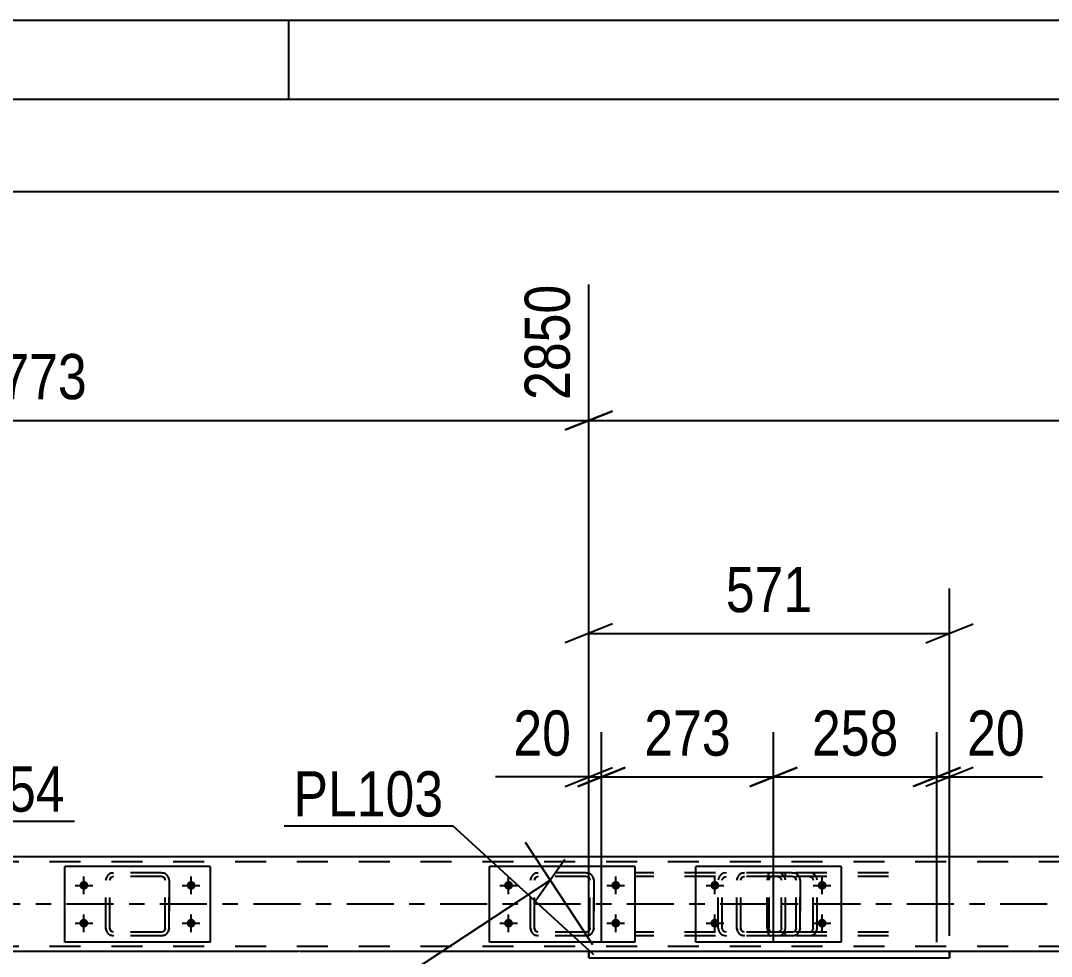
# Model space of a CAD drawing. Header units: millimetres. Extents: x -857 to 332, y -866 to -25.
# Drawn here: x -734.6 to -669.3, y -84.3 to -25.1 of the extents above; entities that cross this region are included whole.
import ezdxf

# ---------------------------------------------------------------- set-up
doc = ezdxf.new("R2010")
doc.units = ezdxf.units.MM
doc.linetypes.add('DXK_LINE_DOT2', pattern=[3.9198, 1.9599, -1.9599])
doc.linetypes.add('DXK_LINE_DOT3', pattern=[5.9187, 2.979, -0.9799, 0.9799, -0.9799])
doc.styles.add('Arial Narrow', font='ARIALN.TTF', dxfattribs={"height": 0.2})

# ---------------------------------------------------------------- blocks, each defined once
blk = doc.blocks.new('Unknown-570388934-1134')
at = {"color": 5, "linetype": 'Continuous'}
for p, q in [((332.353, -25.051), (-856.647, -25.051)), ((-717.647, -30.051), (-717.647, -25.051)), ((327.353, -30.051), (-851.647, -30.051))]:
    blk.add_line(p, q, dxfattribs=at)
blk = doc.blocks.new('Bolt-570388934-12332 - 11942')
at = {"linetype": 'Continuous'}
for points in [[(-730.637, -79.549, -1), (-730.637, -80.109, -1)], [(-723.837, -79.549, -1), (-723.837, -80.109, -1)], [(-730.637, -81.949, -1), (-730.637, -82.509, -1)], [(-723.837, -81.949, -1), (-723.837, -82.509, -1)]]:
    blk.add_hatch(color=1, dxfattribs=at).paths.add_polyline_path(points)
at = {"color": 1, "linetype": 'Continuous'}
for p, q in [((-730.637, -80.389), (-730.637, -79.269)), ((-723.837, -80.389), (-723.837, -79.269)), ((-731.197, -79.829), (-730.077, -79.829)), ((-724.397, -79.829), (-723.277, -79.829)), ((-730.637, -82.789), (-730.637, -81.669)), ((-723.837, -82.789), (-723.837, -81.669)), ((-731.197, -82.229), (-730.077, -82.229)), ((-724.397, -82.229), (-723.277, -82.229))]:
    blk.add_line(p, q, dxfattribs=at)
blk = doc.blocks.new('Part-570388934-12014 - 11942')
at = {"color": 7, "linetype": 'DXK_LINE_DOT2'}
for p, q in [((-728.941, -79.066), (-728.757, -79.029)), ((-728.757, -79.029), (-728.941, -79.066)), ((-725.717, -79.029), (-728.757, -79.029)), ((-725.717, -79.029), (-725.533, -79.066)), ((-725.533, -79.066), (-725.717, -79.029)), ((-729.237, -79.509), (-729.201, -79.326)), ((-729.201, -79.326), (-729.237, -79.509)), ((-729.237, -82.549), (-729.237, -79.509)), ((-729.237, -79.509), (-729.237, -79.509)), ((-729.237, -82.549), (-729.237, -79.509)), ((-728.997, -79.509), (-728.979, -79.417)), ((-728.979, -79.417), (-728.997, -79.509)), ((-728.997, -82.549), (-728.997, -79.509)), ((-728.997, -79.509), (-728.997, -79.509)), ((-728.997, -82.549), (-728.997, -79.509)), ((-728.979, -79.417), (-728.927, -79.34)), ((-728.927, -79.34), (-728.979, -79.417)), ((-728.927, -79.34), (-728.849, -79.288)), ((-728.757, -79.269), (-728.849, -79.288)), ((-725.717, -79.269), (-728.757, -79.269)), ((-725.625, -79.288), (-725.717, -79.269)), ((-725.625, -79.288), (-725.547, -79.34)), ((-725.547, -79.34), (-725.625, -79.288)), ((-725.547, -79.34), (-725.495, -79.417)), ((-725.495, -79.417), (-725.547, -79.34)), ((-725.495, -79.417), (-725.477, -79.509)), ((-725.477, -79.509), (-725.495, -79.417)), ((-725.477, -82.549), (-725.477, -79.509)), ((-725.477, -79.509), (-725.477, -79.509)), ((-725.477, -82.549), (-725.477, -79.509)), ((-725.274, -79.326), (-725.237, -79.509)), ((-725.237, -79.509), (-725.274, -79.326)), ((-725.237, -82.549), (-725.237, -79.509)), ((-725.237, -79.509), (-725.237, -79.509)), ((-725.237, -79.509), (-725.237, -82.549)), ((-729.237, -82.549), (-729.237, -82.549)), ((-729.201, -82.733), (-729.237, -82.549)), ((-729.237, -82.549), (-729.201, -82.733)), ((-728.997, -82.549), (-728.997, -82.549)), ((-728.979, -82.641), (-728.997, -82.549)), ((-728.997, -82.549), (-728.979, -82.641)), ((-728.927, -82.719), (-728.979, -82.641)), ((-728.979, -82.641), (-728.927, -82.719)), ((-728.849, -82.771), (-728.927, -82.719)), ((-728.927, -82.719), (-728.849, -82.771)), ((-728.757, -82.789), (-728.849, -82.771)), ((-725.717, -82.789), (-728.757, -82.789)), ((-725.625, -82.771), (-725.717, -82.789)), ((-725.547, -82.719), (-725.625, -82.771)), ((-725.495, -82.641), (-725.547, -82.719)), ((-725.547, -82.719), (-725.495, -82.641)), ((-725.477, -82.549), (-725.495, -82.641)), ((-725.495, -82.641), (-725.477, -82.549)), ((-725.477, -82.549), (-725.477, -82.549)), ((-725.237, -82.549), (-725.274, -82.733)), ((-725.274, -82.733), (-725.237, -82.549)), ((-725.237, -82.549), (-725.237, -82.549)), ((-728.757, -83.029), (-728.941, -82.993)), ((-728.941, -82.993), (-728.757, -83.029)), ((-725.717, -83.029), (-728.757, -83.029)), ((-725.533, -82.993), (-725.717, -83.029)), ((-725.717, -83.029), (-725.533, -82.993))]:
    blk.add_line(p, q, dxfattribs=at)
at = {"color": 7, "linetype": 'DXK_LINE_DOT3'}
blk.add_line((-727.237, -81.029), (-727.237, -81.029), dxfattribs=at)
at = {"color": 7, "linetype": 'DXK_LINE_DOT2'}
for centre, start, end in [((-728.757, -79.509), 112.5, 157.5), ((-728.757, -79.509), 112.5, 157.5), ((-725.717, -79.509), 22.5, 67.5), ((-725.717, -79.509), 22.5, 67.5), ((-728.757, -82.549), 202.5, 247.5), ((-728.757, -82.549), 202.5, 247.5), ((-725.717, -82.549), 292.5, 337.5), ((-725.717, -82.549), 292.5, 337.5)]:
    blk.add_arc(centre, 0.48, start, end, dxfattribs=at)
blk = doc.blocks.new('Part-570388934-12078 - 11942')
at = {"color": 7, "linetype": 'DXK_LINE_DOT2'}
for p, q in [((-688.941, -79.066), (-688.757, -79.029)), ((-688.757, -79.029), (-688.941, -79.066)), ((-685.717, -79.029), (-688.757, -79.029)), ((-685.717, -79.029), (-685.533, -79.066)), ((-685.533, -79.066), (-685.717, -79.029)), ((-689.237, -79.509), (-689.201, -79.326)), ((-689.201, -79.326), (-689.237, -79.509)), ((-689.237, -82.549), (-689.237, -79.509)), ((-689.237, -79.509), (-689.237, -79.509)), ((-689.237, -82.549), (-689.237, -79.509)), ((-688.997, -79.509), (-688.979, -79.417)), ((-688.979, -79.417), (-688.997, -79.509)), ((-688.997, -82.549), (-688.997, -79.509)), ((-688.997, -79.509), (-688.997, -79.509)), ((-688.997, -82.549), (-688.997, -79.509)), ((-688.979, -79.417), (-688.927, -79.34)), ((-688.927, -79.34), (-688.979, -79.417)), ((-688.927, -79.34), (-688.849, -79.288)), ((-688.757, -79.269), (-688.849, -79.288)), ((-685.717, -79.269), (-688.757, -79.269)), ((-685.625, -79.288), (-685.717, -79.269)), ((-685.625, -79.288), (-685.547, -79.34)), ((-685.547, -79.34), (-685.625, -79.288)), ((-685.547, -79.34), (-685.495, -79.417)), ((-685.495, -79.417), (-685.547, -79.34)), ((-685.495, -79.417), (-685.477, -79.509)), ((-685.477, -79.509), (-685.495, -79.417)), ((-685.477, -82.549), (-685.477, -79.509)), ((-685.477, -79.509), (-685.477, -79.509)), ((-685.477, -82.549), (-685.477, -79.509)), ((-685.274, -79.326), (-685.237, -79.509)), ((-685.237, -79.509), (-685.274, -79.326)), ((-685.237, -82.549), (-685.237, -79.509)), ((-685.237, -79.509), (-685.237, -79.509)), ((-685.237, -79.509), (-685.237, -82.549)), ((-689.237, -82.549), (-689.237, -82.549)), ((-689.201, -82.733), (-689.237, -82.549)), ((-689.237, -82.549), (-689.201, -82.733)), ((-688.997, -82.549), (-688.997, -82.549)), ((-688.979, -82.641), (-688.997, -82.549)), ((-688.997, -82.549), (-688.979, -82.641)), ((-688.927, -82.719), (-688.979, -82.641)), ((-688.979, -82.641), (-688.927, -82.719)), ((-688.849, -82.771), (-688.927, -82.719)), ((-688.927, -82.719), (-688.849, -82.771)), ((-688.757, -82.789), (-688.849, -82.771)), ((-685.717, -82.789), (-688.757, -82.789)), ((-685.625, -82.771), (-685.717, -82.789)), ((-685.547, -82.719), (-685.625, -82.771)), ((-685.495, -82.641), (-685.547, -82.719)), ((-685.547, -82.719), (-685.495, -82.641)), ((-685.477, -82.549), (-685.495, -82.641)), ((-685.495, -82.641), (-685.477, -82.549)), ((-685.477, -82.549), (-685.477, -82.549)), ((-685.237, -82.549), (-685.274, -82.733)), ((-685.274, -82.733), (-685.237, -82.549)), ((-685.237, -82.549), (-685.237, -82.549)), ((-688.757, -83.029), (-688.941, -82.993)), ((-688.941, -82.993), (-688.757, -83.029)), ((-685.717, -83.029), (-688.757, -83.029)), ((-685.533, -82.993), (-685.717, -83.029)), ((-685.717, -83.029), (-685.533, -82.993))]:
    blk.add_line(p, q, dxfattribs=at)
at = {"color": 7, "linetype": 'DXK_LINE_DOT3'}
blk.add_line((-687.237, -81.029), (-687.237, -81.029), dxfattribs=at)
at = {"color": 7, "linetype": 'DXK_LINE_DOT2'}
for centre, start, end in [((-688.757, -79.509), 112.5, 157.5), ((-688.757, -79.509), 112.5, 157.5), ((-685.717, -79.509), 22.5, 67.5), ((-685.717, -79.509), 22.5, 67.5), ((-688.757, -82.549), 202.5, 247.5), ((-688.757, -82.549), 202.5, 247.5), ((-685.717, -82.549), 292.5, 337.5), ((-685.717, -82.549), 292.5, 337.5)]:
    blk.add_arc(centre, 0.48, start, end, dxfattribs=at)
blk = doc.blocks.new('Bolt-570388934-11958 - 11942')
at = {"linetype": 'Continuous'}
for points in [[(-703.715, -79.549, -1), (-703.715, -80.109, -1)], [(-696.915, -79.549, -1), (-696.915, -80.109, -1)], [(-703.715, -81.949, -1), (-703.715, -82.509, -1)], [(-696.915, -81.949, -1), (-696.915, -82.509, -1)]]:
    blk.add_hatch(color=1, dxfattribs=at).paths.add_polyline_path(points)
at = {"color": 1, "linetype": 'Continuous'}
for p, q in [((-703.715, -80.389), (-703.715, -79.269)), ((-696.915, -80.389), (-696.915, -79.269)), ((-704.275, -79.829), (-703.155, -79.829)), ((-697.475, -79.829), (-696.355, -79.829)), ((-703.715, -82.789), (-703.715, -81.669)), ((-696.915, -82.789), (-696.915, -81.669)), ((-704.275, -82.229), (-703.155, -82.229)), ((-697.475, -82.229), (-696.355, -82.229))]:
    blk.add_line(p, q, dxfattribs=at)
blk = doc.blocks.new('Bolt-570388934-11967 - 11942')
at = {"linetype": 'Continuous'}
for points in [[(-690.637, -79.549, -1), (-690.637, -80.109, -1)], [(-683.837, -79.549, -1), (-683.837, -80.109, -1)], [(-690.637, -81.949, -1), (-690.637, -82.509, -1)], [(-683.837, -81.949, -1), (-683.837, -82.509, -1)]]:
    blk.add_hatch(color=1, dxfattribs=at).paths.add_polyline_path(points)
at = {"color": 1, "linetype": 'Continuous'}
for p, q in [((-690.637, -80.389), (-690.637, -79.269)), ((-683.837, -80.389), (-683.837, -79.269)), ((-691.197, -79.829), (-690.077, -79.829)), ((-684.397, -79.829), (-683.277, -79.829)), ((-690.637, -82.789), (-690.637, -81.669)), ((-683.837, -82.789), (-683.837, -81.669)), ((-691.197, -82.229), (-690.077, -82.229)), ((-684.397, -82.229), (-683.277, -82.229))]:
    blk.add_line(p, q, dxfattribs=at)
blk = doc.blocks.new('Part-570388934-11989 - 11942')
at = {"color": 2, "linetype": 'Continuous'}
for p, q in [((-722.637, -78.629), (-731.837, -78.629)), ((-731.837, -83.429), (-731.837, -78.629)), ((-722.637, -78.629), (-722.637, -83.429)), ((-722.637, -83.429), (-731.837, -83.429))]:
    blk.add_line(p, q, dxfattribs=at)
blk = doc.blocks.new('Part-570388934-12029 - 11942')
at = {"color": 2, "linetype": 'Continuous'}
for p, q in [((-682.637, -78.629), (-691.837, -78.629)), ((-691.837, -83.429), (-691.837, -78.629)), ((-682.637, -78.629), (-682.637, -83.429)), ((-682.637, -83.429), (-691.837, -83.429))]:
    blk.add_line(p, q, dxfattribs=at)
blk = doc.blocks.new('Part-570388934-12049 - 11942')
at = {"color": 7, "linetype": 'DXK_LINE_DOT2'}
for p, q in [((-702.018, -79.066), (-701.835, -79.029)), ((-701.835, -79.029), (-702.018, -79.066)), ((-698.795, -79.029), (-701.835, -79.029)), ((-698.795, -79.029), (-698.611, -79.066)), ((-698.611, -79.066), (-698.795, -79.029)), ((-702.315, -79.509), (-702.278, -79.325)), ((-702.278, -79.325), (-702.315, -79.509)), ((-702.315, -82.549), (-702.315, -79.509)), ((-702.315, -79.509), (-702.315, -79.509)), ((-702.315, -82.549), (-702.315, -79.509)), ((-702.075, -79.509), (-702.056, -79.417)), ((-702.056, -79.417), (-702.075, -79.509)), ((-702.075, -82.549), (-702.075, -79.509)), ((-702.075, -79.509), (-702.075, -79.509)), ((-702.075, -82.549), (-702.075, -79.509)), ((-702.056, -79.417), (-702.004, -79.339)), ((-702.004, -79.339), (-702.056, -79.417)), ((-702.004, -79.339), (-701.927, -79.287)), ((-701.835, -79.269), (-701.927, -79.287)), ((-698.795, -79.269), (-701.835, -79.269)), ((-698.703, -79.287), (-698.795, -79.269)), ((-698.703, -79.287), (-698.625, -79.339)), ((-698.625, -79.339), (-698.703, -79.287)), ((-698.625, -79.339), (-698.573, -79.417)), ((-698.573, -79.417), (-698.625, -79.339)), ((-698.573, -79.417), (-698.555, -79.509)), ((-698.555, -79.509), (-698.573, -79.417)), ((-698.555, -82.549), (-698.555, -79.509)), ((-698.555, -79.509), (-698.555, -79.509)), ((-698.555, -82.549), (-698.555, -79.509)), ((-698.351, -79.325), (-698.315, -79.509)), ((-698.315, -79.509), (-698.351, -79.325)), ((-698.315, -82.549), (-698.315, -79.509)), ((-698.315, -79.509), (-698.315, -79.509)), ((-698.315, -79.509), (-698.315, -82.549)), ((-702.315, -82.549), (-702.315, -82.549)), ((-702.278, -82.733), (-702.315, -82.549)), ((-702.315, -82.549), (-702.278, -82.733)), ((-702.075, -82.549), (-702.075, -82.549)), ((-702.056, -82.641), (-702.075, -82.549)), ((-702.075, -82.549), (-702.056, -82.641)), ((-702.004, -82.719), (-702.056, -82.641)), ((-702.056, -82.641), (-702.004, -82.719)), ((-701.927, -82.771), (-702.004, -82.719)), ((-702.004, -82.719), (-701.927, -82.771)), ((-701.835, -82.789), (-701.927, -82.771)), ((-698.795, -82.789), (-701.835, -82.789)), ((-698.703, -82.771), (-698.795, -82.789)), ((-698.625, -82.719), (-698.703, -82.771)), ((-698.573, -82.641), (-698.625, -82.719)), ((-698.625, -82.719), (-698.573, -82.641)), ((-698.555, -82.549), (-698.573, -82.641)), ((-698.573, -82.641), (-698.555, -82.549)), ((-698.555, -82.549), (-698.555, -82.549)), ((-698.315, -82.549), (-698.351, -82.733)), ((-698.351, -82.733), (-698.315, -82.549)), ((-698.315, -82.549), (-698.315, -82.549)), ((-701.835, -83.029), (-702.018, -82.992)), ((-702.018, -82.992), (-701.835, -83.029)), ((-698.795, -83.029), (-701.835, -83.029)), ((-698.611, -82.992), (-698.795, -83.029)), ((-698.795, -83.029), (-698.611, -82.992))]:
    blk.add_line(p, q, dxfattribs=at)
at = {"color": 7, "linetype": 'DXK_LINE_DOT3'}
blk.add_line((-700.315, -81.029), (-700.315, -81.029), dxfattribs=at)
at = {"color": 7, "linetype": 'DXK_LINE_DOT2'}
for centre, start, end in [((-701.835, -79.509), 112.5, 157.5), ((-701.835, -79.509), 112.5, 157.5), ((-698.795, -79.509), 22.5, 67.5), ((-698.795, -79.509), 22.5, 67.5), ((-701.835, -82.549), 202.5, 247.5), ((-701.835, -82.549), 202.5, 247.5), ((-698.795, -82.549), 292.5, 337.5), ((-698.795, -82.549), 292.5, 337.5)]:
    blk.add_arc(centre, 0.48, start, end, dxfattribs=at)
blk = doc.blocks.new('Part-570388934-12218 - 11942')
at = {"color": 7, "linetype": 'DXK_LINE_DOT2'}
for p, q in [((-687.163, -79.066), (-687.25, -79.17)), ((-687.06, -79.029), (-687.163, -79.066)), ((-679.618, -79.029), (-687.06, -79.029)), ((-686.162, -79.269), (-686.162, -79.029)), ((-684.46, -79.066), (-684.653, -79.029)), ((-687.309, -79.326), (-687.329, -79.509)), ((-687.329, -82.549), (-687.329, -79.509)), ((-687.25, -79.17), (-687.309, -79.326)), ((-687.195, -79.509), (-687.184, -79.417)), ((-687.195, -82.549), (-687.195, -79.509)), ((-687.184, -79.417), (-687.155, -79.34)), ((-687.155, -79.34), (-687.112, -79.288)), ((-687.112, -79.288), (-687.06, -79.269)), ((-679.618, -79.269), (-687.06, -79.269)), ((-684.653, -79.269), (-684.557, -79.288)), ((-684.557, -79.288), (-684.475, -79.34)), ((-684.475, -79.34), (-684.421, -79.417)), ((-684.421, -79.417), (-684.401, -79.509)), ((-684.401, -82.549), (-684.401, -79.509)), ((-684.15, -79.509), (-684.188, -79.326)), ((-684.15, -82.549), (-684.15, -79.509)), ((-687.329, -82.549), (-687.309, -82.733)), ((-687.309, -82.733), (-687.25, -82.889)), ((-687.25, -82.889), (-687.163, -82.993)), ((-687.184, -82.641), (-687.195, -82.549)), ((-687.155, -82.719), (-687.184, -82.641)), ((-687.112, -82.771), (-687.155, -82.719)), ((-687.06, -82.789), (-687.112, -82.771)), ((-679.618, -82.789), (-687.06, -82.789)), ((-686.162, -83.029), (-686.162, -82.789)), ((-684.557, -82.771), (-684.653, -82.789)), ((-684.475, -82.719), (-684.557, -82.771)), ((-684.421, -82.641), (-684.475, -82.719)), ((-684.401, -82.549), (-684.421, -82.641)), ((-684.188, -82.733), (-684.15, -82.549)), ((-687.163, -82.993), (-687.06, -83.029)), ((-679.618, -83.029), (-687.06, -83.029)), ((-684.653, -83.029), (-684.46, -82.993))]:
    blk.add_line(p, q, dxfattribs=at)
for centre, start, end in [((-684.638, -79.525), 23.89517, 68.84872), ((-684.638, -82.533), 291.15128, 336.10483)]:
    blk.add_arc(centre, 0.492, start, end, dxfattribs=at)
blk = doc.blocks.new('Part-570388934-12285 - 11942')
at = {"color": 2, "linetype": 'Continuous'}
for p, q in [((-698.628, -84.429), (-698.628, -84.029)), ((-698.628, -84.029), (-698.628, -84.029)), ((-675.771, -84.029), (-698.628, -84.029)), ((-675.771, -84.029), (-675.771, -84.429)), ((-698.628, -84.429), (-698.628, -84.429)), ((-698.628, -84.429), (-675.771, -84.429))]:
    blk.add_line(p, q, dxfattribs=at)
at = {"color": 7, "linetype": 'DXK_LINE_DOT2'}
for p, q in [((-698.628, -84.029), (-698.628, -84.429)), ((-675.771, -84.029), (-675.771, -84.029)), ((-675.771, -84.429), (-675.771, -84.029)), ((-675.771, -84.429), (-675.771, -84.429))]:
    blk.add_line(p, q, dxfattribs=at)
blk = doc.blocks.new('Part-570388934-12301 - 11942')
at = {"color": 2, "linetype": 'Continuous'}
for p, q in [((-695.715, -78.629), (-704.915, -78.629)), ((-704.915, -83.429), (-704.915, -78.629)), ((-695.715, -78.629), (-695.715, -83.429)), ((-695.715, -83.429), (-704.915, -83.429))]:
    blk.add_line(p, q, dxfattribs=at)
blk = doc.blocks.new('Part-570388934-12416 - 11942')
at = {"color": 7, "linetype": 'DXK_LINE_DOT2'}
for p, q in [((-686.673, -79.029), (-695.688, -79.029)), ((-689.908, -79.029), (-690.104, -79.066)), ((-686.478, -79.066), (-686.673, -79.029)), ((-686.673, -79.269), (-695.688, -79.269)), ((-690.38, -79.326), (-690.419, -79.509)), ((-690.419, -82.549), (-690.419, -79.509)), ((-690.164, -79.509), (-690.144, -79.417)), ((-690.164, -82.549), (-690.164, -79.509)), ((-690.144, -79.417), (-690.089, -79.34)), ((-690.089, -79.34), (-690.006, -79.288)), ((-690.006, -79.288), (-689.908, -79.269)), ((-686.673, -79.269), (-686.575, -79.288)), ((-686.575, -79.288), (-686.493, -79.34)), ((-686.493, -79.34), (-686.437, -79.417)), ((-686.437, -79.417), (-686.418, -79.509)), ((-686.418, -82.549), (-686.418, -79.509)), ((-686.162, -79.509), (-686.201, -79.326)), ((-686.162, -82.549), (-686.162, -79.509)), ((-686.673, -82.789), (-695.688, -82.789)), ((-690.419, -82.549), (-690.38, -82.733)), ((-690.144, -82.641), (-690.164, -82.549)), ((-690.089, -82.719), (-690.144, -82.641)), ((-690.006, -82.771), (-690.089, -82.719)), ((-689.908, -82.789), (-690.006, -82.771)), ((-686.575, -82.771), (-686.673, -82.789)), ((-686.493, -82.719), (-686.575, -82.771)), ((-686.437, -82.641), (-686.493, -82.719)), ((-686.418, -82.549), (-686.437, -82.641)), ((-686.201, -82.733), (-686.162, -82.549)), ((-686.673, -83.029), (-695.688, -83.029)), ((-690.104, -82.993), (-689.908, -83.029)), ((-686.673, -83.029), (-686.478, -82.993))]:
    blk.add_line(p, q, dxfattribs=at)
for centre, start, end in [((-689.928, -79.53), 110.75832, 155.68004), ((-686.654, -79.53), 24.31996, 69.24168), ((-689.928, -82.528), 204.31996, 249.24168), ((-686.654, -82.528), 290.75832, 335.68004)]:
    blk.add_arc(centre, 0.496, start, end, dxfattribs=at)
blk = doc.blocks.new('Part-570388934-12505 - 11942')
at = {"color": 7, "linetype": 'DXK_LINE_DOT2'}
for p, q in [((-154.637, -78.349), (-812.613, -78.349)), ((-154.637, -78.029), (-778.334, -78.029)), ((-154.637, -83.709), (-812.613, -83.709)), ((-675.771, -84.029), (-698.628, -84.029))]:
    blk.add_line(p, q, dxfattribs=at)
at = {"color": 2, "linetype": 'Continuous'}
for p, q in [((-651.834, -78.029), (-769.563, -78.029)), ((-698.628, -84.029), (-760.906, -84.029)), ((-613.494, -84.029), (-675.771, -84.029))]:
    blk.add_line(p, q, dxfattribs=at)
at = {"color": 7, "linetype": 'DXK_LINE_DOT3'}
blk.add_line((-154.637, -81.029), (-812.613, -81.029), dxfattribs=at)
blk = doc.blocks.new('StraightDimension-570388934-13430 - 11942')
at = {"color": 7, "linetype": 'Continuous'}
for p, q in [((-698.377, -83.594), (-702.642, -77.11)), ((-702, -80.816), (-700.153, -78.165)), ((-733.015, -100.5), (-701.076, -79.491)), ((-730.316, -104.603), (-734.581, -98.119)), ((-732.092, -99.174), (-733.939, -101.825))]:
    blk.add_line(p, q, dxfattribs=at)
at = {"color": 0}
blk.add_wipeout([(-714.666, -87.532), (-716.974, -84.023), (-722.558, -87.696), (-720.25, -91.205)], dxfattribs=at)
at = {"color": 3, "style": 'Arial Narrow'}
blk.add_text('956', height=2.8633, rotation=33.33468, dxfattribs=at).set_placement((-720.079, -90.374))
blk = doc.blocks.new('StraightDimension-570388934-13809 - 11942')
at = {"color": 7, "linetype": 'Continuous'}
for p, q in [((-697.828, -83.429), (-697.828, -70.115)), ((-686.91, -83.429), (-686.91, -70.115)), ((-699.328, -73.565), (-696.328, -72.365)), ((-685.41, -72.365), (-688.41, -73.565)), ((-697.828, -72.965), (-686.91, -72.965))]:
    blk.add_line(p, q, dxfattribs=at)
at = {"color": 0}
blk.add_wipeout([(-689.027, -72.215), (-689.027, -68.015), (-695.711, -68.015), (-695.711, -72.215)], dxfattribs=at)
at = {"color": 3, "style": 'Arial Narrow'}
blk.add_text('273', height=2.8633, dxfattribs=at).set_placement((-695.111, -71.615))
blk = doc.blocks.new('StraightDimension-570388934-13817 - 11942')
at = {"color": 7, "linetype": 'Continuous'}
for p, q in [((-686.91, -83.429), (-686.91, -70.115)), ((-676.571, -83.429), (-676.571, -70.115)), ((-688.41, -73.565), (-685.41, -72.365)), ((-675.071, -72.365), (-678.071, -73.565)), ((-686.91, -72.965), (-676.571, -72.965))]:
    blk.add_line(p, q, dxfattribs=at)
at = {"color": 0}
blk.add_wipeout([(-678.398, -72.215), (-678.398, -68.015), (-685.083, -68.015), (-685.083, -72.215)], dxfattribs=at)
at = {"color": 3, "style": 'Arial Narrow'}
blk.add_text('258', height=2.8633, dxfattribs=at).set_placement((-684.483, -71.615))
blk = doc.blocks.new('StraightDimension-570388934-13457 - 11942')
at = {"color": 7, "linetype": 'Continuous'}
blk.add_line((-812.613, -35.874), (-125.117, -35.874), dxfattribs=at)
blk = doc.blocks.new('StraightDimension-570388934-23552 - 11942')
at = {"color": 7, "linetype": 'Continuous'}
for p, q in [((-698.628, -83.029), (-698.628, -41.769)), ((-700.128, -50.981), (-697.128, -49.781)), ((-769.563, -50.381), (-698.628, -50.381))]:
    blk.add_line(p, q, dxfattribs=at)
at = {"color": 0}
blk.add_wipeout([(-729.839, -49.631), (-729.839, -45.431), (-738.352, -45.431), (-738.352, -49.631)], dxfattribs=at)
at = {"color": 3, "style": 'Arial Narrow'}
blk.add_text('1773', height=2.8633, dxfattribs=at).set_placement((-737.752, -49.031))
at = {"color": 0, "linetype": 'Continuous'}
blk.add_wipeout([(-699.228, -41.169), (-703.428, -41.169), (-703.428, -49.681), (-699.228, -49.681)], dxfattribs=at)
at = {"color": 3, "linetype": 'Continuous', "style": 'Arial Narrow'}
blk.add_text('2850', height=2.8633, rotation=90.00021, dxfattribs=at).set_placement((-699.828, -49.081))
blk = doc.blocks.new('StraightDimension-570388934-13801 - 11942')
at = {"color": 7, "linetype": 'Continuous'}
for p, q in [((-698.628, -83.029), (-698.628, -70.115)), ((-697.828, -83.429), (-697.828, -70.115)), ((-700.128, -73.565), (-697.128, -72.365)), ((-696.328, -72.365), (-699.328, -73.565)), ((-698.628, -72.965), (-704.534, -72.965)), ((-698.628, -72.965), (-704.534, -72.965)), ((-698.628, -72.965), (-697.828, -72.965))]:
    blk.add_line(p, q, dxfattribs=at)
at = {"color": 0}
blk.add_wipeout([(-699.153, -72.215), (-699.153, -68.015), (-704.009, -68.015), (-704.009, -72.215)], dxfattribs=at)
at = {"color": 3, "style": 'Arial Narrow'}
blk.add_text('20', height=2.8633, dxfattribs=at).set_placement((-703.409, -71.615))
blk = doc.blocks.new('StraightDimension-570388934-13825 - 11942')
at = {"color": 7, "linetype": 'Continuous'}
for p, q in [((-676.571, -83.429), (-676.571, -70.115)), ((-675.771, -83.029), (-675.771, -70.115)), ((-678.071, -73.565), (-675.071, -72.365)), ((-674.271, -72.365), (-677.271, -73.565)), ((-676.571, -72.965), (-675.771, -72.965)), ((-675.771, -72.965), (-669.865, -72.965)), ((-675.771, -72.965), (-669.865, -72.965))]:
    blk.add_line(p, q, dxfattribs=at)
at = {"color": 0}
blk.add_wipeout([(-670.39, -72.215), (-670.39, -68.015), (-675.246, -68.015), (-675.246, -72.215)], dxfattribs=at)
at = {"color": 3, "style": 'Arial Narrow'}
blk.add_text('20', height=2.8633, dxfattribs=at).set_placement((-674.646, -71.615))
blk = doc.blocks.new('StraightDimension-570388934-13834 - 11942')
at = {"color": 7, "linetype": 'Continuous'}
for p, q in [((-698.628, -83.029), (-698.628, -61.023)), ((-675.771, -83.029), (-675.771, -61.023)), ((-697.128, -63.273), (-700.128, -64.473)), ((-677.271, -64.473), (-674.271, -63.273)), ((-698.628, -63.873), (-675.771, -63.873))]:
    blk.add_line(p, q, dxfattribs=at)
at = {"color": 0}
blk.add_wipeout([(-683.857, -63.123), (-683.857, -58.923), (-690.542, -58.923), (-690.542, -63.123)], dxfattribs=at)
at = {"color": 3, "style": 'Arial Narrow'}
blk.add_text('571', height=2.8633, dxfattribs=at).set_placement((-689.942, -62.523))
blk = doc.blocks.new('StraightDimension-570388934-23551 - 11942')
at = {"color": 7, "linetype": 'Continuous'}
for p, q in [((-698.628, -83.029), (-698.628, -41.769)), ((-697.128, -49.781), (-700.128, -50.981)), ((-698.628, -50.381), (-613.494, -50.381))]:
    blk.add_line(p, q, dxfattribs=at)
blk = doc.blocks.new('Mark-570388934-12281 - 11942')
at = {"color": 30, "linetype": 'Continuous'}
for p in [(-717.948, -76.065), (-698.318, -84.227)]:
    blk.add_line(p, (-707.245, -76.065), dxfattribs=at)
at = {"color": 0}
blk.add_wipeout([(-707.845, -75.465), (-707.845, -72.465), (-717.348, -72.465), (-717.348, -75.465)], dxfattribs=at)
blk.add_wipeout([(-707.845, -75.465), (-707.845, -72.465), (-717.348, -72.465), (-717.348, -75.465)], dxfattribs=at)
at = {"color": 3, "style": 'Arial Narrow'}
blk.add_text('PL103', height=2.8633, dxfattribs=at).set_placement((-717.348, -75.465))
blk = doc.blocks.new('Mark-570388934-12501 - 11942')
at = {"color": 30, "linetype": 'Continuous'}
for p, q in [((-743.288, -78.957), (-742.303, -75.763)), ((-742.303, -75.763), (-731.239, -75.763))]:
    blk.add_line(p, q, dxfattribs=at)
at = {"color": 0}
blk.add_wipeout([(-731.839, -75.163), (-731.839, -72.163), (-741.703, -72.163), (-741.703, -75.163)], dxfattribs=at)
blk.add_wipeout([(-731.839, -75.163), (-731.839, -72.163), (-741.703, -72.163), (-741.703, -75.163)], dxfattribs=at)
at = {"color": 3, "style": 'Arial Narrow'}
blk.add_text('TR554', height=2.8633, dxfattribs=at).set_placement((-741.703, -75.163))

msp = doc.modelspace()

# ---------------------------------------------------------------- block references
for name in ['Unknown-570388934-1134', 'Part-570388934-12505 - 11942', 'Part-570388934-11989 - 11942', 'Part-570388934-12014 - 11942', 'Part-570388934-12301 - 11942', 'Part-570388934-12049 - 11942', 'Part-570388934-12416 - 11942', 'Part-570388934-12029 - 11942', 'Part-570388934-12078 - 11942', 'Part-570388934-12218 - 11942', 'Bolt-570388934-12332 - 11942', 'Bolt-570388934-11958 - 11942', 'Bolt-570388934-11967 - 11942', 'Part-570388934-12285 - 11942']:
    msp.add_blockref(name, (0, 0))

# ---------------------------------------------------------------- next in the draw order: block references
msp.add_blockref('StraightDimension-570388934-13430 - 11942', (0, 0))

# ---------------------------------------------------------------- next in the draw order: block references
msp.add_blockref('StraightDimension-570388934-13809 - 11942', (0, 0))

# ---------------------------------------------------------------- next in the draw order: block references
msp.add_blockref('StraightDimension-570388934-13817 - 11942', (0, 0))

# ---------------------------------------------------------------- next in the draw order: block references
msp.add_blockref('StraightDimension-570388934-13457 - 11942', (0, 0))

# ---------------------------------------------------------------- next in the draw order: block references
for name in ['StraightDimension-570388934-23552 - 11942', 'StraightDimension-570388934-13825 - 11942']:
    msp.add_blockref(name, (0, 0))

# ---------------------------------------------------------------- next in the draw order: block references
for name in ['StraightDimension-570388934-13801 - 11942', 'Mark-570388934-12501 - 11942']:
    msp.add_blockref(name, (0, 0))

# ---------------------------------------------------------------- next in the draw order: block references
msp.add_blockref('StraightDimension-570388934-13834 - 11942', (0, 0))

# ---------------------------------------------------------------- next in the draw order: block references
msp.add_blockref('StraightDimension-570388934-23551 - 11942', (0, 0))

# ---------------------------------------------------------------- next in the draw order: block references
msp.add_blockref('Mark-570388934-12281 - 11942', (0, 0))

doc.saveas('drawing.dxf')
